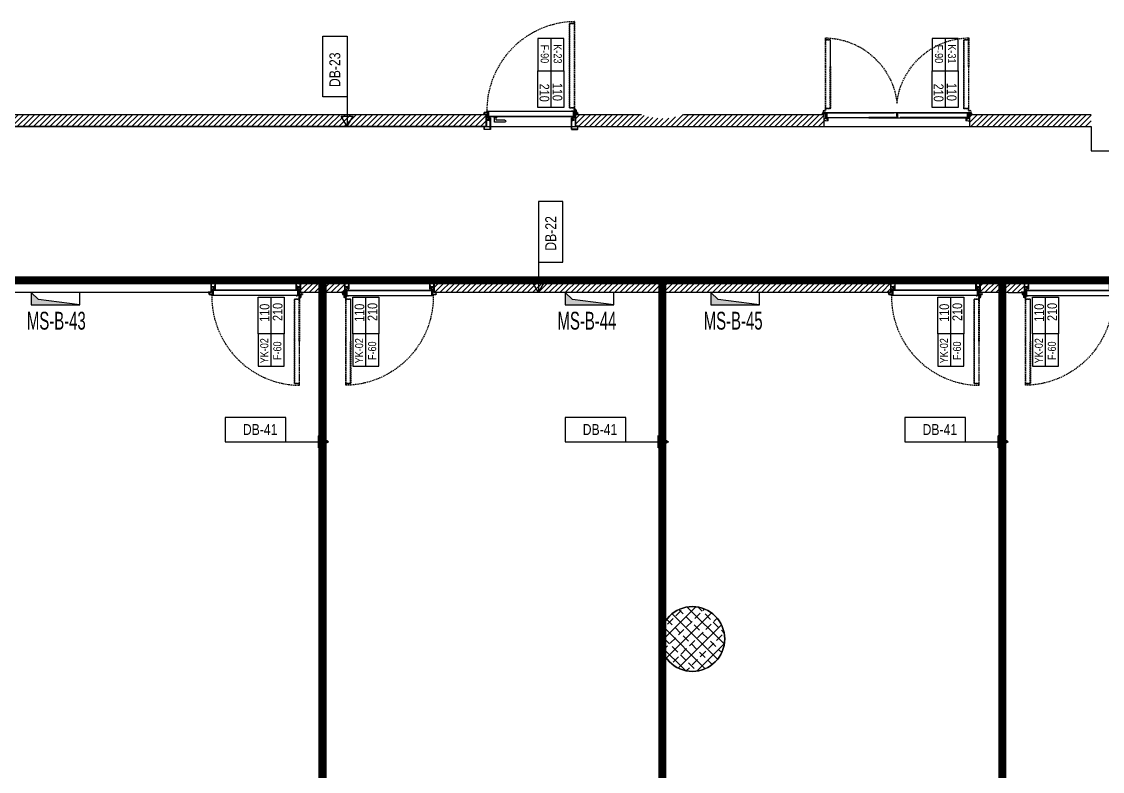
# Model space of a CAD drawing. Header units: centimetres. Extents: x -72470 to -43129, y -18750 to -16337.
# Drawn here: x -68702 to -67366, y -17268 to -16342 of the extents above; entities that cross this region are included whole.
import ezdxf
from ezdxf.enums import TextEntityAlignment as Align

# ---------------------------------------------------------------- set-up
doc = ezdxf.new("R2010")
doc.units = ezdxf.units.CM
doc.header["$MEASUREMENT"] = 0
doc.linetypes.add('11-021_3001-BLOK_B_ZEMIN_KAT$0$HIDDEN2', pattern=[4.7625, 3.175, -1.5875])
doc.linetypes.add('DUZ', pattern=[0])
doc.layers.get('0').update_dxf_attribs({"linetype": 'DUZ', "lineweight": 0})
doc.layers.get('Defpoints').update_dxf_attribs({"lineweight": 0})
doc.layers.add('11-021_3001-BLOK_B_ZEMIN_KAT$0$2DALANNET', color=1, linetype='Continuous', plot=False)
for name, color, linetype in [('11-021_3001-BLOK_B_ZEMIN_KAT$0$2DDUVAR', 3, 'Continuous'), ('11-021_3001-BLOK_B_ZEMIN_KAT$0$2DKAPI', 180, 'Continuous'), ('11-021_3001-BLOK_B_ZEMIN_KAT$0$2DKAPIPOZU', 162, 'Continuous'), ('11-021_3001-BLOK_B_ZEMIN_KAT$0$2DPOZ DUVAR', 144, 'Continuous'), ('11-021_3001-BLOK_B_ZEMIN_KAT$0$2DSIVA', 30, 'Continuous'), ('11-021_3001-BLOK_B_ZEMIN_KAT$0$2DTARAMA-DUVAR', 250, 'Continuous'), ('11-021_3001-BLOK_B_ZEMIN_KAT$0$2DTARAMA1', 253, 'Continuous'), ('11-021_3001-BLOK_B_ZEMIN_KAT$0$2DYAZI_SAFT', 212, 'Continuous'), ('11-021_500-BLOK A-str_zemin_kat$0$2DKOLON', 4, 'Continuous'), ('11-021_500-BLOK A-str_zemin_kat$0$2DTARAMA1', 253, 'Continuous'), ('11-021_500-BLOK B-str_zemin_kat$0$2DTARAMA-SAFT', 251, 'Continuous'), ('11-021_500-BLOK B-str_zemin_kat$0$2DTARAMA1', 253, 'Continuous'), ('AREA_JLL', 242, 'Continuous')]:
    doc.layers.add(name, color=color, linetype=linetype)
doc.styles.add('11-021_3001-BLOK_B_ZEMIN_KAT$0$ARIAL', font='arial.ttf', dxfattribs={"width": 0.8})
doc.styles.add('11-021_3001-BLOK_B_ZEMIN_KAT$0$OLCU', font='arial.ttf', dxfattribs={"width": 0.8})
doc.styles.add('11-021_3001-BLOK_B_ZEMIN_KAT$0$yazi', font='calibri.ttf', dxfattribs={"width": 0.6})
pattern_1 = [(45, (-64549.759, -17951.807), (-3.367596, 3.367596), [])]

# ---------------------------------------------------------------- blocks, each defined once
blk = doc.blocks.new('11-021_3001-BLOK_B_ZEMIN_KAT$0$KT-110')
blk.add_line((108.4, 2.5), (108.4, 2.5))
at = {"layer": '11-021_3001-BLOK_B_ZEMIN_KAT$0$2DKAPI'}
for p, q in [((-1.7, 2.3), (-1.7, 2.1)), ((-1.4, 2.3), (-1.4, 2.1)), ((1.1, 2), (-1.2, 2)), ((1.1, 1.7), (-1.2, 1.7)), ((-1, 2), (-1, 2.3)), ((1.1, 2), (1.7, 2)), ((1.2, 1.5), (1.2, -0.5)), ((1.5, 1.5), (1.5, -0.5)), ((108.5, 1.5), (108.5, -0.5)), ((1.7, -7), (0.1, -7)), ((1.5, -0.5), (1.2, -0.5)), ((108.3, -7), (110, -7))]:
    blk.add_line(p, q, dxfattribs=at)
at = {"layer": '11-021_3001-BLOK_B_ZEMIN_KAT$0$2DKAPI', "lineweight": -2}
for p, q in [((-0.9, 5.3), (-0.9, 2.5)), ((-0.4, 5.3), (-0.4, 2.5)), ((-0.2, 4.2), (0, 4.6)), ((0.2, 4), (2.1, 3.7)), ((0.6, 3.5), (0.6, 2.7)), ((0.7, 3.7), (109.6, 3.7)), ((0.7, 3.5), (109.6, 3.5)), ((0.7, 3.5), (0.7, 2.7)), ((0.7, 2.7), (2.7, 2.7)), ((0.7, 2.6), (2.8, 2.6)), ((0.8, 2.9), (2.8, 2.9)), ((0.8, 2.9), (0.8, 2.8)), ((0.8, 2.8), (2.8, 2.8)), ((1.3, 4.3), (2.1, 4.2)), ((2.2, 4.2), (4.4, 4.2)), ((2.5, 2.6), (2.8, 2.4)), ((2.7, 2.7), (2.7, 2.6)), ((2.8, 2.8), (2.8, -2.6)), ((2.9, 2.8), (2.9, -2.6)), ((107.4, 2.8), (107.4, -2.6)), ((107.5, 2.9), (109.5, 2.9)), ((107.5, 2.8), (109.5, 2.8)), ((107.5, 2.8), (107.5, -2.6)), ((107.5, 2.6), (109.6, 2.6)), ((107.5, 2.4), (107.7, 2.6)), ((107.6, 2.7), (109.6, 2.7)), ((107.6, 2.7), (107.6, 2.6)), ((109.5, 2.9), (109.5, 2.8)), ((109.6, 3.5), (109.6, 2.7)), ((109.7, 3.5), (109.7, 2.7)), ((2.9, -2.6), (107.4, -2.6)), ((2.9, -2.8), (107.4, -2.8)), ((4.9, -8.5), (4.9, -4.4)), ((105.2, -8.5), (105.2, -4.4))]:
    blk.add_line(p, q, dxfattribs=at)
at = {"layer": '11-021_3001-BLOK_B_ZEMIN_KAT$0$2DKAPI'}
for points in [[(0, -15), (-4, -15), (-4, -14.7), (-1, -14.7), (-0.3, -14.7), (-0.3, -0.3), (-4, -0.3), (-4, 0), (0, 0)], [(1.7, 1.6), (1.9, 1.6), (1.9, -0.4), (1.7, -0.4)], [(108.1, 1.6), (108.3, 1.6), (108.3, -0.4), (108.1, -0.4)], [(110, -15), (114, -15), (114, -14.7), (111, -14.7), (110.3, -14.7), (110.3, -0.3), (114, -0.3), (114, 0), (110, 0)]]:
    blk.add_lwpolyline(points, close=True, dxfattribs=at)
at = {"layer": '11-021_3001-BLOK_B_ZEMIN_KAT$0$2DKAPI', "lineweight": -2}
for points in [[(3.1, -4.4), (3.1, -5.1, 0.414214), (3.3, -5.3), (4.1, -5.3, 0.494565), (4.3, -5), (4.3, -5), (4.1, -4.4, -1.142909), (4.7, -4.3), (4.7, -6.6, -0.414214), (4.3, -7), (1.7, -7), (1.7, -6.8), (4.3, -6.8, 0.414214), (4.5, -6.6), (4.5, -4.3, 1.142909), (4.3, -4.3), (4.5, -5, -0.494565), (4.1, -5.5), (3.3, -5.5, -0.414214), (2.9, -5.1), (2.9, -4.4, 0.414214), (2.7, -4.2), (1.9, -4.2, -0.388473), (1.5, -3.8), (1.5, -3.8), (1.5, -3.8, -0.016382), (1.5, -3.8), (1.5, 1.6, -0.267949), (1.7, 1.9, 0.767327), (1.6, 2.3), (-2.4, 2.3, 0.414214), (-2.6, 2.1), (-2.6, 1), (-2.8, 1), (-2.8, 2.1, -0.414214), (-2.4, 2.5), (1.6, 2.5, -0.767327), (1.8, 1.8, 0.267949), (1.7, 1.6), (1.7, -3.8, 0.414214), (1.9, -4), (2.7, -4, -0.414214)], [(106.9, -4.4), (106.9, -5.1, -0.414214), (106.7, -5.3), (105.9, -5.3, -0.494565), (105.7, -5), (105.7, -5), (105.9, -4.4, 1.142909), (105.3, -4.3), (105.3, -6.6, 0.414214), (105.7, -7), (108.3, -7), (108.3, -6.8), (105.7, -6.8, -0.414214), (105.5, -6.6), (105.5, -4.3, -1.142909), (105.7, -4.3), (105.5, -5, 0.494565), (105.9, -5.5), (106.7, -5.5, 0.414214), (107.1, -5.1), (107.1, -4.4, -0.414214), (107.3, -4.2), (108.1, -4.2, 0.388473), (108.5, -3.8), (108.5, -3.8), (108.5, -3.8, 0.016382), (108.5, -3.8), (108.5, 1.6, 0.267949), (108.3, 1.9, -0.767327), (108.4, 2.3), (112.4, 2.3, -0.414214), (112.6, 2.1), (112.6, 1), (112.8, 1), (112.8, 2.1, 0.414214), (112.4, 2.5), (108.4, 2.5, 0.767327), (108.2, 1.8, -0.267949), (108.3, 1.6), (108.3, -3.8, -0.414214), (108.1, -4), (107.3, -4, 0.414214)], [(5, -18.2, -0.414214), (4.8, -18.5), (-2.6, -18.5, -0.414214), (-2.9, -18.2), (-2.9, -16), (-2.8, -16), (-2.8, -18.2, 0.414214), (-2.6, -18.3), (4.8, -18.3, 0.414214), (4.9, -18.2), (4.9, -8.5, -1), (4.4, -8.5), (4.4, -7.5), (4.6, -7.5), (4.6, -8.5, 1), (4.7, -8.5), (4.7, -4.4, -1), (5, -4.4)], [(105, -18.2, 0.414214), (105.3, -18.5), (112.7, -18.5, 0.414214), (112.9, -18.2), (112.9, -16), (112.8, -16), (112.8, -18.2, -0.414214), (112.7, -18.3), (105.3, -18.3, -0.414214), (105.2, -18.2), (105.2, -8.5, 1), (105.6, -8.5), (105.6, -7.5), (105.5, -7.5), (105.5, -8.5, -1), (105.3, -8.5), (105.3, -4.4, 1), (105, -4.4)]]:
    blk.add_lwpolyline(points, format="xyb", close=True, dxfattribs=at)
at = {"layer": '11-021_3001-BLOK_B_ZEMIN_KAT$0$2DKAPI'}
for points in [[(0.2, -4.9), (0, -4.7), (1.3, -3.6), (1.5, -3.8, 0.005789), (1.5, -3.8)], [(4.1, -6.6), (4, -6.4), (2.8, -6.6), (1.6, -6.5, 0.465986), (1.4, -6.7), (1.4, -6.9, 0.414214), (1.6, -7.1), (4.5, -7.1, -0.414214), (4.6, -7.2), (4.6, -8.5), (4.7, -8.5), (4.7, -7.2, 0.414214), (4.5, -7), (1.6, -7, -0.414214), (1.5, -6.9), (1.5, -6.7, -0.465987), (1.6, -6.6), (2.8, -6.8)], [(106, -6.6), (106, -6.4), (107.3, -6.6), (108.4, -6.5, -0.465986), (108.7, -6.7), (108.7, -6.9, -0.414214), (108.4, -7.1), (105.6, -7.1, 0.414214), (105.5, -7.2), (105.5, -8.5), (105.3, -8.5), (105.3, -7.2, -0.414214), (105.6, -7), (108.4, -7, 0.414214), (108.5, -6.9), (108.5, -6.7, 0.465987), (108.4, -6.6), (107.3, -6.8)], [(109.8, -4.9), (110, -4.7), (108.7, -3.6), (108.5, -3.8, -0.005789), (108.5, -3.8)]]:
    blk.add_lwpolyline(points, format="xyb", close=True, dxfattribs=at)
at = {"layer": '11-021_3001-BLOK_B_ZEMIN_KAT$0$2DKAPI', "lineweight": -2}
blk.add_circle((0.4, 5.3), 0.8, dxfattribs=at)
at = {"layer": '11-021_3001-BLOK_B_ZEMIN_KAT$0$2DKAPI'}
for centre, radius, start, end in [((-1.2, 2.1), 0.45, 180, 270), ((-1.2, 2.1), 0.15, 180, 270), ((1.1, 1.5), 0.45, 0, 90), ((1.1, 1.5), 0.15, 0, 90), ((0, -4.7), 0.3, 270, 308.8945), ((1.5, -3.8), 0.3, 218.8945, 292.0243), ((108.5, -3.8), 0.3, 247.9757, 321.1055), ((110, -4.7), 0.3, 231.1055, 270)]:
    blk.add_arc(centre, radius, start, end, dxfattribs=at)
at = {"layer": '11-021_3001-BLOK_B_ZEMIN_KAT$0$2DKAPI', "lineweight": -2}
for centre, radius, start, end in [((0.4, 5.3), 1.3, 232.0201, 180), ((0.7, 3.5), 0.1, 90, 180), ((0.7, 2.7), 0.1, 180, 270), ((2.2, 4.7), 0.5, 259.1988, 270), ((2.2, 4.2), 0.5, 259.3041, 270), ((2.8, 2.8), 0.1, 0, 90), ((4.4, 3.7), 0.5, 0, 90), ((107.5, 2.8), 0.1, 90, 180), ((109.6, 3.5), 0.1, 0, 90), ((109.6, 2.7), 0.1, 270, 0), ((2.9, -2.6), 0.1, 180, 270), ((107.4, -2.6), 0.1, 270, 0)]:
    blk.add_arc(centre, radius, start, end, dxfattribs=at)
at = {"layer": '11-021_3001-BLOK_B_ZEMIN_KAT$0$2DTARAMA1', "linetype": '11-021_3001-BLOK_B_ZEMIN_KAT$0$HIDDEN2', "ltscale": 0.5}
for points in [[(7.3, 60.2), (7.3, 112.3, 0.414214), (7.1, 112.4), (1.4, 112.4, -0.414214), (1.3, 112.6), (1.3, 114.4, -1), (1.3, 114.4), (1.3, 112.6, 1), (1.5, 112.6), (1.5, 114.4, 1), (1.1, 114.4), (1.1, 60.2)], [(1.2, 60.2), (1.2, 114.4, -1), (1.4, 114.4), (1.4, 112.6, -1), (1.4, 112.6), (1.4, 114.4, 1), (1.2, 114.4), (1.2, 112.6, 0.414214), (1.4, 112.4), (7.1, 112.4, -0.414214), (7.2, 112.3), (7.2, 60.2)], [(7.3, 60.2), (7.3, 60.2), (7.3, 8.2, -0.414214), (7.1, 8.1), (1.4, 8.1, 0.414214), (1.3, 7.9), (1.3, 6.1, 1), (1.3, 6.1), (1.3, 7.9, -1), (1.5, 7.9), (1.5, 6.1, -1), (1.1, 6.1), (1.1, 60.2)], [(1.2, 60.2), (1.2, 60.2), (1.2, 6.1, 1), (1.4, 6.1), (1.4, 7.9, 1), (1.4, 7.9), (1.4, 6.1, -1), (1.2, 6.1), (1.2, 7.9, -0.414214), (1.4, 8.1), (7.1, 8.1, 0.414214), (7.2, 8.2), (7.2, 60.2)]]:
    blk.add_lwpolyline(points, format="xyb", dxfattribs=at)
blk.add_arc((-0.5, 4.7), 109.9, 359.0431, 89.046, dxfattribs=at)
at = {"layer": 'Defpoints'}
blk.add_lwpolyline([(110, -15), (110, 0), (117.8, 0)], dxfattribs=at)
blk = doc.blocks.new('11-021_3001-BLOK_B_ZEMIN_KAT$0$KAPINO')
blk.add_line((-19, 11.1), (66, 11.1))
for points in [[(21, 27.1), (-19, 27.1), (-19, -5), (21, -5)], [(21, 27.1), (66, 27.1), (66, -5), (21, -5)]]:
    blk.add_lwpolyline(points, close=True)
at = {"color": 2, "style": '11-021_3001-BLOK_B_ZEMIN_KAT$0$OLCU', "width": 0.8}
for tag, height, p in [('KAP.NO', 10, (0, 19.5)), ('GENISLIK', 12, (46.9, 19.1)), ('YANGIN', 10, (0, 3.4)), ('YUKSEKLIK', 12, (47.9, 3))]:
    blk.add_attdef(tag, text='', height=height, dxfattribs=at).set_placement(p, align=Align.MIDDLE_CENTER)
blk = doc.blocks.new('*U21')
for p, q in [((-78.6, 0), (-28.6, 0)), ((-28.6, 0), (6.56, 0)), ((6.56, 0), (-2.1, 5)), ((-2.1, 5), (-2.1, -5)), ((6.56, 0), (-2.1, -5))]:
    blk.add_line(p, q)
blk.add_lwpolyline([(-78.6, 0), (-28.6, 0), (-28.6, 20), (-78.6, 20)], close=True)
at = {"style": '11-021_3001-BLOK_B_ZEMIN_KAT$0$yazi'}
blk.add_attdef('DUVARTIPI', text='', height=9, dxfattribs=at).set_placement((-52.63, 8.31), align=Align.MIDDLE_CENTER)
blk = doc.blocks.new('*U22')
for p, q in [((-78.6, 0), (-28.6, 0)), ((-28.6, 0), (-4.15, 0)), ((-4.15, 0), (-12.81, 5)), ((-12.81, 5), (-12.81, -5)), ((-4.15, 0), (-12.81, -5))]:
    blk.add_line(p, q)
blk.add_lwpolyline([(-78.6, 0), (-28.6, 0), (-28.6, 20), (-78.6, 20)], close=True)
at = {"style": '11-021_3001-BLOK_B_ZEMIN_KAT$0$yazi'}
blk.add_attdef('DUVARTIPI', text='', height=9, dxfattribs=at).set_placement((-52.63, 8.31), align=Align.MIDDLE_CENTER)
blk = doc.blocks.new('11-021_3001-BLOK_B_ZEMIN_KAT$0$KÇ KOLU')
at = {"layer": '11-021_3001-BLOK_B_ZEMIN_KAT$0$2DKAPI'}
for p, q in [((-2.3, 0), (2.2, 0)), ((2.2, 0), (2.2, -0.5)), ((-11.7, -4.4), (-1.4, -4.4, 0)), ((-11.7, -6.7), (0.9, -6.7, 0)), ((-2.3, 0), (-2.3, -0.5)), ((-1.3, -0.5, 0), (-2.3, -0.5)), ((-1.3, -0.5, 0), (1.1, -0.5, 0)), ((-1.1, -4.1, 0), (-1.1, -0.5, 0)), ((1.1, -0.5, 0), (2.2, -0.5)), ((1.1, -6.4, 0), (1.1, -0.5, 0))]:
    blk.add_line(p, q, dxfattribs=at)
at = {"layer": '11-021_3001-BLOK_B_ZEMIN_KAT$0$2DKAPI', "extrusion": (1.39258e-08, -8.46361e-09, 1)}
blk.add_line((1.2, -0.5, 0), (-1.2, -0.5, 0), dxfattribs=at)
at = {"layer": '11-021_3001-BLOK_B_ZEMIN_KAT$0$2DKAPI'}
for centre, radius, start, end in [((-11.7, -5.5), 1.15, 90, 270), ((0.9, -6.4, 0), 0.25, 270.001, 0.001)]:
    blk.add_arc(centre, radius, start, end, dxfattribs=at)
at = {"layer": '11-021_3001-BLOK_B_ZEMIN_KAT$0$2DKAPI', "extrusion": (-1.0365e-12, 6.70829e-08, 1)}
blk.add_arc((-1.4, -4.1, 0), 0.25, 270.001, 0, dxfattribs=at)
blk = doc.blocks.new('11-021_3001-BLOK_B_ZEMIN_KAT$0$k-22-15')
blk.add_line((-108.4, 2.5), (-108.4, 2.5))
at = {"layer": '11-021_3001-BLOK_B_ZEMIN_KAT$0$2DDUVAR'}
for p, q in [((-110, -15), (-110, 0)), ((0, -15), (0, 0))]:
    blk.add_line(p, q, dxfattribs=at)
at = {"layer": '11-021_3001-BLOK_B_ZEMIN_KAT$0$2DKAPI', "lineweight": -2}
for p, q in [((-109.7, 3.5), (-109.7, 2.7)), ((-0.7, 3.7), (-109.6, 3.7)), ((-0.7, 3.5), (-109.6, 3.5)), ((-109.6, 3.5), (-109.6, 2.7)), ((-107.6, 2.7), (-109.6, 2.7)), ((-107.5, 2.6), (-109.6, 2.6)), ((-107.5, 2.9), (-109.5, 2.9)), ((-109.5, 2.9), (-109.5, 2.7)), ((-107.5, 2.7), (-109.5, 2.7)), ((-107.5, 2.4), (-107.7, 2.6)), ((-107.6, 2.7), (-107.6, 2.6)), ((-107.5, 2.7), (-107.5, -2.6)), ((-107.4, 2.7), (-107.4, -2.6)), ((-2.2, 4.2), (-4.4, 4.2)), ((-2.9, 2.7), (-2.9, -2.6)), ((-0.8, 2.9), (-2.8, 2.9)), ((-0.8, 2.7), (-2.8, 2.7)), ((-2.8, 2.7), (-2.8, -2.6)), ((-0.7, 2.6), (-2.8, 2.6)), ((-2.5, 2.6), (-2.8, 2.4)), ((-0.7, 2.7), (-2.7, 2.7)), ((-2.7, 2.7), (-2.7, 2.6)), ((-1.3, 4.3), (-2.1, 4.2)), ((-0.2, 4), (-2.1, 3.7)), ((-0.8, 2.9), (-0.8, 2.7)), ((-0.7, 3.5), (-0.7, 2.7)), ((-0.6, 3.5), (-0.6, 2.7)), ((0.2, 4.2), (0, 4.6)), ((0.4, 5.3), (0.4, 2.5)), ((0.9, 5.3), (0.9, 2.5)), ((-2.9, -2.6), (-107.4, -2.6)), ((-2.9, -2.8), (-107.4, -2.8)), ((-105.2, -8.5), (-105.2, -4.4)), ((-4.9, -8.5), (-4.9, -4.4))]:
    blk.add_line(p, q, dxfattribs=at)
at = {"layer": '11-021_3001-BLOK_B_ZEMIN_KAT$0$2DKAPI'}
for p, q in [((-108.5, 1.5), (-108.5, -0.5)), ((-1.1, 2), (-1.7, 2)), ((-1.5, 1.5), (-1.5, -0.5)), ((-1.2, 1.5), (-1.2, -0.5)), ((-1.1, 2), (1.2, 2)), ((-1.1, 1.7), (1.2, 1.7)), ((1, 2), (1, 2.3)), ((1.4, 2.3), (1.4, 2.1)), ((1.7, 2.3), (1.7, 2.1)), ((-1.5, -0.5), (-1.2, -0.5))]:
    blk.add_line(p, q, dxfattribs=at)
for points in [[(-110, -15), (-114, -15), (-114, -14.7), (-111, -14.7), (-110.3, -14.7), (-110.3, -0.3), (-114, -0.3), (-114, 0), (-110, 0)], [(-108.1, 1.6), (-108.3, 1.6), (-108.3, -0.4), (-108.1, -0.4)], [(-1.7, 1.6), (-1.9, 1.6), (-1.9, -0.4), (-1.7, -0.4)], [(0, -15), (4, -15), (4, -14.7), (1, -14.7), (0.3, -14.7), (0.3, -0.3), (4, -0.3), (4, 0), (0, 0)]]:
    blk.add_lwpolyline(points, close=True, dxfattribs=at)
at = {"layer": '11-021_3001-BLOK_B_ZEMIN_KAT$0$2DKAPI', "lineweight": -2}
for points in [[(-106.9, -4.4), (-106.9, -5.1, 0.414214), (-106.7, -5.3), (-105.9, -5.3, 0.494565), (-105.7, -5), (-105.7, -5), (-105.9, -4.4, -1.142909), (-105.3, -4.3), (-105.3, -6.6, -0.414214), (-105.7, -7), (-108.3, -7), (-108.3, -6.8), (-105.7, -6.8, 0.414214), (-105.5, -6.6), (-105.5, -4.3, 1.142909), (-105.7, -4.3), (-105.5, -5, -0.494565), (-105.9, -5.5), (-106.7, -5.5, -0.414214), (-107.1, -5.1), (-107.1, -4.4, 0.414214), (-107.3, -4.2), (-108.1, -4.2, -0.388473), (-108.5, -3.8), (-108.5, -3.8), (-108.5, -3.8, -0.016382), (-108.5, -3.8), (-108.5, 1.6, -0.267949), (-108.3, 1.9, 0.767327), (-108.4, 2.3), (-112.4, 2.3, 0.414214), (-112.6, 2.1), (-112.6, 1), (-112.8, 1), (-112.8, 2.1, -0.414214), (-112.4, 2.5), (-108.4, 2.5, -0.767327), (-108.2, 1.8, 0.267949), (-108.3, 1.6), (-108.3, -3.8, 0.414214), (-108.1, -4), (-107.3, -4, -0.414214)], [(-3.1, -4.4), (-3.1, -5.1, -0.414214), (-3.3, -5.3), (-4.1, -5.3, -0.494565), (-4.3, -5), (-4.3, -5), (-4.1, -4.4, 1.142909), (-4.7, -4.3), (-4.7, -6.6, 0.414214), (-4.3, -7), (-1.7, -7), (-1.7, -6.8), (-4.3, -6.8, -0.414214), (-4.5, -6.6), (-4.5, -4.3, -1.142909), (-4.3, -4.3), (-4.5, -5, 0.494565), (-4.1, -5.5), (-3.3, -5.5, 0.414214), (-2.9, -5.1), (-2.9, -4.4, -0.414214), (-2.7, -4.2), (-1.9, -4.2, 0.388473), (-1.5, -3.8), (-1.5, -3.8), (-1.5, -3.8, 0.016382), (-1.5, -3.8), (-1.5, 1.6, 0.267949), (-1.7, 1.9, -0.767327), (-1.6, 2.3), (2.4, 2.3, -0.414214), (2.6, 2.1), (2.6, 1), (2.8, 1), (2.8, 2.1, 0.414214), (2.4, 2.5), (-1.6, 2.5, 0.767327), (-1.8, 1.8, -0.267949), (-1.7, 1.6), (-1.7, -3.8, -0.414214), (-1.9, -4), (-2.7, -4, 0.414214)], [(-105, -18.3, -0.414214), (-105.3, -18.5), (-112.7, -18.5, -0.414214), (-112.9, -18.3), (-112.9, -16), (-112.8, -16), (-112.8, -18.3, 0.414214), (-112.7, -18.4), (-105.3, -18.4, 0.414214), (-105.2, -18.3), (-105.2, -8.5, -1), (-105.6, -8.5), (-105.6, -7.5), (-105.4, -7.5), (-105.4, -8.5, 1), (-105.3, -8.5), (-105.3, -4.4, -1), (-105, -4.4)], [(-5, -18.3, 0.414214), (-4.8, -18.5), (2.6, -18.5, 0.414214), (2.9, -18.3), (2.9, -16), (2.7, -16), (2.7, -18.3, -0.414214), (2.6, -18.4), (-4.8, -18.4, -0.414214), (-4.9, -18.3), (-4.9, -8.5, 1), (-4.4, -8.5), (-4.4, -7.5), (-4.5, -7.5), (-4.5, -8.5, -1), (-4.7, -8.5), (-4.7, -4.4, 1), (-5, -4.4)]]:
    blk.add_lwpolyline(points, format="xyb", close=True, dxfattribs=at)
at = {"layer": '11-021_3001-BLOK_B_ZEMIN_KAT$0$2DKAPI'}
for points in [[(-109.8, -4.9), (-110, -4.7), (-108.7, -3.6), (-108.5, -3.8, 0.005789), (-108.5, -3.8)], [(-105.9, -6.6), (-106, -6.4), (-107.2, -6.6), (-108.4, -6.5, 0.465986), (-108.6, -6.7), (-108.6, -6.9, 0.414214), (-108.4, -7.1), (-105.5, -7.1, -0.414214), (-105.4, -7.3), (-105.4, -8.5), (-105.3, -8.5), (-105.3, -7.3, 0.414214), (-105.5, -7), (-108.4, -7, -0.414214), (-108.5, -6.9), (-108.5, -6.7, -0.465987), (-108.4, -6.6), (-107.2, -6.8)], [(-4, -6.6), (-4, -6.4), (-2.8, -6.6), (-1.6, -6.5, -0.465986), (-1.4, -6.7), (-1.4, -6.9, -0.414214), (-1.6, -7.1), (-4.4, -7.1, 0.414214), (-4.5, -7.3), (-4.5, -8.5), (-4.7, -8.5), (-4.7, -7.3, -0.414214), (-4.4, -7), (-1.6, -7, 0.414214), (-1.5, -6.9), (-1.5, -6.7, 0.465987), (-1.6, -6.6), (-2.8, -6.8)], [(-0.2, -4.9), (0, -4.7), (-1.3, -3.6), (-1.5, -3.8, -0.005789), (-1.5, -3.8)]]:
    blk.add_lwpolyline(points, format="xyb", close=True, dxfattribs=at)
at = {"layer": '11-021_3001-BLOK_B_ZEMIN_KAT$0$2DKAPI', "lineweight": -2}
blk.add_circle((-0.4, 5.3), 0.8, dxfattribs=at)
for centre, radius, start, end in [((-109.6, 3.5), 0.1, 90, 180), ((-109.6, 2.7), 0.1, 180, 270), ((-107.5, 2.7), 0.1, 0, 90), ((-4.4, 3.7), 0.5, 90, 180), ((-2.8, 2.7), 0.1, 90, 180), ((-2.2, 4.7), 0.5, 270, 280.8012), ((-2.2, 4.2), 0.5, 270, 280.6959), ((-0.4, 5.3), 1.3, 0, 307.9799), ((-0.7, 3.5), 0.1, 0, 90), ((-0.7, 2.7), 0.1, 270, 0), ((-107.4, -2.6), 0.1, 180, 270), ((-2.9, -2.6), 0.1, 270, 0)]:
    blk.add_arc(centre, radius, start, end, dxfattribs=at)
at = {"layer": '11-021_3001-BLOK_B_ZEMIN_KAT$0$2DKAPI'}
for centre, radius, start, end in [((-1.1, 1.5), 0.45, 90, 180), ((-1.1, 1.5), 0.15, 90, 180), ((1.2, 2.1), 0.45, 270, 0), ((1.2, 2.1), 0.15, 270, 0), ((-110, -4.7), 0.3, 270, 308.8945), ((-108.5, -3.8), 0.3, 218.8945, 292.0243), ((-1.5, -3.8), 0.3, 247.9757, 321.1055), ((0, -4.7), 0.3, 231.1055, 270)]:
    blk.add_arc(centre, radius, start, end, dxfattribs=at)
at = {"layer": '11-021_3001-BLOK_B_ZEMIN_KAT$0$2DTARAMA1', "linetype": '11-021_3001-BLOK_B_ZEMIN_KAT$0$HIDDEN2', "ltscale": 0.5}
for points in [[(-7.3, 60.2), (-7.3, 112.3, -0.414214), (-7.1, 112.4), (-1.4, 112.4, 0.414214), (-1.3, 112.6), (-1.3, 114.4, 1), (-1.3, 114.4), (-1.3, 112.6, -1), (-1.5, 112.6), (-1.5, 114.4, -1), (-1.1, 114.4), (-1.1, 60.2)], [(-1.2, 60.2), (-1.2, 114.4, 1), (-1.4, 114.4), (-1.4, 112.6, 1), (-1.4, 112.6), (-1.4, 114.4, -1), (-1.2, 114.4), (-1.2, 112.6, -0.414214), (-1.4, 112.4), (-7.1, 112.4, 0.414214), (-7.2, 112.3), (-7.2, 60.2)], [(-7.3, 60.2), (-7.3, 60.2), (-7.3, 8.2, 0.414214), (-7.1, 8.1), (-1.4, 8.1, -0.414214), (-1.3, 7.9), (-1.3, 6.1, -1), (-1.3, 6.1), (-1.3, 7.9, 1), (-1.5, 7.9), (-1.5, 6.1, 1), (-1.1, 6.1), (-1.1, 60.2)], [(-1.2, 60.2), (-1.2, 60.2), (-1.2, 6.1, -1), (-1.4, 6.1), (-1.4, 7.9, -1), (-1.4, 7.9), (-1.4, 6.1, 1), (-1.2, 6.1), (-1.2, 7.9, 0.414214), (-1.4, 8.1), (-7.1, 8.1, -0.414214), (-7.2, 8.2), (-7.2, 60.2)]]:
    blk.add_lwpolyline(points, format="xyb", dxfattribs=at)
blk.add_arc((0.5, 4.7), 109.9, 90.954, 180.9569, dxfattribs=at)
at = {"layer": 'Defpoints'}
for points in [[(-133.9, -15), (-110, -15), (-110, 0), (-133.9, 0)], [(23.9, -15), (0, -15), (0, 0), (23.9, 0)]]:
    blk.add_lwpolyline(points, dxfattribs=at)
at = {"xscale": -1}
blk.add_blockref('11-021_3001-BLOK_B_ZEMIN_KAT$0$KÇ KOLU', (-98.9, -2.8), dxfattribs=at)
blk = doc.blocks.new('11-021_3001-BLOK_B_ZEMIN_KAT$0$K13')
at = {"layer": '11-021_3001-BLOK_B_ZEMIN_KAT$0$2DKAPI'}
for p, q in [((2, 8), (0, 8)), ((1.5, -0.5), (1.5, 1.5)), ((1.8, 1.5), (1.5, 1.5)), ((1.8, -0.5), (1.8, 1.5)), ((2.8, -1.2), (2.8, 2)), ((3.1, 2), (2.8, 2)), ((3.1, -1.2), (3.1, 2)), ((86.7, 4.5), (86.7, 4.3)), ((93.4, 4.6), (86.8, 4.6)), ((93.4, 4.5), (86.8, 4.5)), ((86.8, 4.5), (86.8, 4.3)), ((90.6, 4.3), (86.8, 4.3)), ((90.6, 4.2), (86.8, 4.2)), ((90.7, 4.4), (86.9, 4.4)), ((86.9, 4.4), (86.9, 4.3)), ((90.7, 4.3), (86.9, 4.3)), ((89.4, -2.3), (89.4, 2.2)), ((89.7, 2.3), (89.5, 2.3)), ((89.5, 2.2), (89.8, 2.2)), ((89.7, 2.2), (89.5, 2.2)), ((89.5, -2.3), (89.5, 2.2)), ((89.7, 2.3), (89.7, 4)), ((89.8, 2.3), (89.8, 4)), ((89.8, -1.9), (89.8, 2.2)), ((89.8, 1.9), (90.4, 1.3)), ((89.8, 0.6), (90.4, 0.6)), ((89.8, 0.4), (90.4, 0.4)), ((90.4, -0.4), (90.4, 3.9)), ((90.4, 3.9), (90.7, 3.9)), ((90.4, 1.8), (90.7, 1.8)), ((90.6, 4.3), (90.6, 4.2)), ((90.7, 4.3), (90.7, -0.4)), ((90.8, 4.3), (90.8, -0.4)), ((93.4, 4.6), (93.9, 4.1)), ((93.4, 4.5), (93.8, 4.1)), ((176.9, -1.2), (176.9, 2)), ((176.9, 2), (177.2, 2)), ((177.2, -1.2), (177.2, 2)), ((178, 8), (180, 8)), ((178.2, -0.5), (178.2, 1.5)), ((178.2, 1.5), (178.5, 1.5)), ((178.5, -0.5), (178.5, 1.5)), ((-1.4, -1.3), (-1.4, -1.1)), ((-1.4, -2.3), (-1.4, -1.5)), ((-1.1, -1.3), (-1.1, -1.1)), ((-1.1, -2.3), (-1.1, -1.5)), ((1.4, -0.7), (-0.9, -0.7)), ((1.4, -1), (-0.9, -1)), ((-0.2, -2.4), (-0.9, -2.4)), ((-0.7, -1), (-0.7, -1.3)), ((-0.1, -2.4), (-0.4, -2.2)), ((0.6, -2.8), (-0.1, -2)), ((2.7, -1.7), (0, -1.7)), ((1.4, -1), (2, -1)), ((2.2, -1.4), (2.7, -1.4)), ((86.8, -2.5), (86.3, -2)), ((86.8, -2.4), (86.4, -2)), ((86.8, -2.4), (93.4, -2.4)), ((86.8, -2.5), (93.4, -2.5)), ((89.5, -0.2), (89.8, -0.2)), ((89.8, -1.9), (89.5, -1.9)), ((89.5, -2.3), (93.3, -2.3)), ((89.5, -2.4), (93.3, -2.4)), ((89.6, -2.2), (93.4, -2.2)), ((89.6, -2.3), (89.6, -2.2)), ((89.6, -2.3), (93.4, -2.3)), ((90.7, -0.4), (90.4, -0.4)), ((90.4, -0.5), (90.4, -1.9)), ((90.5, -0.4), (90.7, -0.4)), ((90.5, -0.5), (90.5, -2)), ((90.5, -0.5), (90.7, -0.5)), ((93.3, -2.4), (93.3, -2.3)), ((93.4, -2.4), (93.4, -2.3)), ((93.5, -2.4), (93.5, -2.3)), ((177.8, -1.4), (177.3, -1.4)), ((177.3, -1.7), (180, -1.7)), ((178.6, -1), (178, -1)), ((178.6, -0.7), (180.9, -0.7)), ((178.6, -1), (180.9, -1)), ((179.4, -2.8), (180.1, -2)), ((180.1, -2.4), (180.4, -2.2)), ((180.2, -2.4), (180.9, -2.4)), ((180.7, -1), (180.7, -1.3)), ((181.1, -1.3), (181.1, -1.1)), ((181.1, -2.3), (181.1, -1.5)), ((181.4, -1.3), (181.4, -1.1)), ((181.4, -2.3), (181.4, -1.5))]:
    blk.add_line(p, q, dxfattribs=at)
at = {"layer": '11-021_3001-BLOK_B_ZEMIN_KAT$0$2DKAPI', "lineweight": -2}
for points in [[(3.4, 5.4), (3.4, 6.1, -0.414214), (3.6, 6.3), (4.4, 6.3, -0.494565), (4.6, 6), (4.6, 6), (4.4, 5.4, 1.142909), (5, 5.3), (5, 7.6, 0.414214), (4.6, 8), (2, 8), (2, 7.8), (4.6, 7.8, -0.414214), (4.8, 7.6), (4.8, 5.3, -1.142909), (4.6, 5.3), (4.8, 6, 0.494565), (4.4, 6.5), (3.6, 6.5, 0.414214), (3.2, 6.1), (3.2, 5.4, -0.414214), (3, 5.2), (2.2, 5.2, 0.388473), (1.8, 4.8), (1.8, 4.8), (1.8, 4.8, 0.016382), (1.8, 4.8), (1.8, -0.6, 0.267949), (2, -0.9, -0.767327), (1.9, -1.3), (-2.1, -1.3, -0.414214), (-2.3, -1.1), (-2.3, -0.5), (-2.5, -0.5), (-2.5, -1.1, 0.414214), (-2.1, -1.5), (1.9, -1.5, 0.767327), (2.1, -0.8, -0.267949), (2, -0.6), (2, 4.8, -0.414214), (2.2, 5), (3, 5, 0.414214)], [(176.6, 5.4), (176.6, 6.1, 0.414214), (176.4, 6.3), (175.6, 6.3, 0.494565), (175.4, 6), (175.4, 6), (175.6, 5.4, -1.142909), (175, 5.3), (175, 7.6, -0.414214), (175.4, 8), (178, 8), (178, 7.8), (175.4, 7.8, 0.414214), (175.2, 7.6), (175.2, 5.3, 1.142909), (175.4, 5.3), (175.2, 6, -0.494565), (175.6, 6.5), (176.4, 6.5, -0.414214), (176.8, 6.1), (176.8, 5.4, 0.414214), (177, 5.2), (177.8, 5.2, -0.388473), (178.2, 4.8), (178.2, 4.8), (178.2, 4.8, -0.016382), (178.2, 4.8), (178.2, -0.6, -0.267949), (178, -0.9, 0.767327), (178.1, -1.3), (182.1, -1.3, 0.414214), (182.3, -1.1), (182.3, -0.5), (182.5, -0.5), (182.5, -1.1, -0.414214), (182.1, -1.5), (178.1, -1.5, -0.767327), (177.9, -0.8, 0.267949), (178, -0.6), (178, 4.8, 0.414214), (177.8, 5), (177, 5, -0.414214)]]:
    blk.add_lwpolyline(points, format="xyb", close=True, dxfattribs=at)
at = {"layer": '11-021_3001-BLOK_B_ZEMIN_KAT$0$2DKAPI'}
for points in [[(0.2, 5.9), (0, 5.7), (1.6, 4.6), (1.8, 4.8, -0.005789), (1.8, 4.8)], [(179.8, 5.9), (180, 5.7), (178.4, 4.6), (178.2, 4.8, 0.005789), (178.2, 4.8)]]:
    blk.add_lwpolyline(points, format="xyb", close=True, dxfattribs=at)
for points in [[(55, 4.1), (55, 4.1), (3.2, 4.1, 0.414214), (3.1, 4), (3.1, -1.8, -0.414214), (3, -1.9), (1.1, -1.9, -1), (1.1, -1.9), (3, -1.9, 1), (3, -1.7), (1.1, -1.7, 1), (1.1, -2), (55, -2)], [(55, -2), (55, -2), (1.1, -2, -1), (1.1, -1.8), (3, -1.8, -1), (3, -1.8), (1.1, -1.8, 1), (1.1, -2), (3, -2, 0.414214), (3.2, -1.8), (3.2, 4, -0.414214), (3.2, 4), (55, 4)], [(93.9, 4.1), (176.8, 4.1, -0.414214), (176.9, 4), (176.9, -1.8, 0.414214), (177, -1.9), (178.9, -1.9, 1), (178.9, -1.9), (177, -1.9, -1), (177, -1.7), (178.9, -1.7, -1), (178.9, -2), (90.5, -2)], [(90.5, -2), (178.9, -2, 1), (178.9, -1.8), (177, -1.8, 1), (177, -1.8), (178.9, -1.8, -1), (178.9, -2), (177, -2, -0.414214), (176.8, -1.8), (176.8, 4, 0.414214), (176.8, 4), (93.9, 4)]]:
    blk.add_lwpolyline(points, format="xyb", dxfattribs=at)
for points in [[(2, -0.6), (2.2, -0.6), (2.2, 1.4), (2, 1.4)], [(178, -0.6), (177.8, -0.6), (177.8, 1.4), (178, 1.4)]]:
    blk.add_lwpolyline(points, close=True, dxfattribs=at)
for points in [[(55, 4.1), (89.7, 4.1)], [(89.7, 4), (55, 4)], [(86.3, -2), (55, -2)], [(55, -2), (86.3, -2)]]:
    blk.add_lwpolyline(points, dxfattribs=at)
for centre in [(-0.2, -3.7), (-0.2, -3.7), (180.2, -3.7), (180.2, -3.7)]:
    blk.add_circle(centre, 1.26, dxfattribs=at)
for centre, radius, start, end in [((0, 5.7), 0.3, 51.1055, 90), ((1.8, 4.8), 0.3, 67.9757, 141.1055), ((86.8, 4.5), 0.1, 90, 180), ((86.8, 4.3), 0.1, 180, 270), ((89.5, 2.2), 0.1, 105, 180), ((89.7, 4), 0.1, 0, 90), ((89.7, 2.3), 0.1, 285, 0), ((90.7, 4.3), 0.1, 0, 90), ((93.9, 4.1), 0.1, 225, 270), ((178.2, 4.8), 0.3, 38.8945, 112.0243), ((180, 5.7), 0.3, 90, 128.8945), ((-0.9, -1.1), 0.45, 90, 180), ((-0.9, -2.3), 0.45, 180, 252.9218), ((-0.9, -1.1), 0.15, 90, 180), ((-0.9, -2.3), 0.15, 180, 270), ((0, -1.9), 0.5, 126.8699, 225), ((0, -1.9), 0.2, 90, 225), ((1.4, -0.5), 0.45, 270, 0), ((1.4, -0.5), 0.15, 270, 0), ((2.7, -1.2), 0.15, 270, 0), ((2.7, -1.2), 0.45, 270, 0), ((86.3, -2.1), 0.1, 45, 90), ((89.5, -2.3), 0.1, 180, 270), ((90.5, -0.5), 0.1, 105, 180), ((90.5, -1.9), 0.1, 180, 270), ((90.7, -0.4), 0.1, 285, 0), ((93.4, -2.3), 0.1, 0, 90), ((93.4, -2.4), 0.1, 270, 0), ((177.3, -1.2), 0.45, 180, 270), ((177.3, -1.2), 0.15, 180, 270), ((178.6, -0.5), 0.45, 180, 270), ((178.6, -0.5), 0.15, 180, 270), ((180, -1.9), 0.2, 315, 90), ((180, -1.9), 0.5, 315, 53.1301), ((180.9, -1.1), 0.45, 0, 90), ((180.9, -1.1), 0.15, 0, 90), ((180.9, -2.3), 0.15, 270, 0), ((180.9, -2.3), 0.45, 287.0782, 0)]:
    blk.add_arc(centre, radius, start, end, dxfattribs=at)
at = {"layer": '11-021_3001-BLOK_B_ZEMIN_KAT$0$2DTARAMA1', "linetype": '11-021_3001-BLOK_B_ZEMIN_KAT$0$HIDDEN2', "ltscale": 0.5}
for points in [[(7.6, -59.2), (7.6, -59.2), (7.6, -7.2, 0.414214), (7.4, -7.1), (1.7, -7.1, -0.414214), (1.6, -6.9), (1.6, -5.1, -1), (1.6, -5.1), (1.6, -6.9, 1), (1.8, -6.9), (1.8, -5.1, 1), (1.4, -5.1), (1.4, -59.2)], [(1.5, -59.2), (1.5, -59.2), (1.5, -5.1, -1), (1.7, -5.1), (1.7, -6.9, -1), (1.7, -6.9), (1.7, -5.1, 1), (1.5, -5.1), (1.5, -6.9, 0.414214), (1.7, -7.1), (7.4, -7.1, -0.414214), (7.5, -7.2), (7.5, -59.2)], [(172.4, -59.2), (172.4, -59.2), (172.4, -7.2, -0.414214), (172.6, -7.1), (178.3, -7.1, 0.414214), (178.4, -6.9), (178.4, -5.1, 1), (178.4, -5.1), (178.4, -6.9, -1), (178.2, -6.9), (178.2, -5.1, -1), (178.6, -5.1), (178.6, -59.2)], [(178.5, -59.2), (178.5, -59.2), (178.5, -5.1, 1), (178.3, -5.1), (178.3, -6.9, 1), (178.3, -6.9), (178.3, -5.1, -1), (178.5, -5.1), (178.5, -6.9, -0.414214), (178.3, -7.1), (172.6, -7.1, 0.414214), (172.5, -7.2), (172.5, -59.2)], [(7.6, -59.2), (7.6, -92.2, -0.414214), (7.4, -92.3), (1.7, -92.3, 0.414214), (1.6, -92.4), (1.6, -94.3, 1), (1.6, -94.3), (1.6, -92.4, -1), (1.8, -92.4), (1.8, -94.3, -1), (1.4, -94.3), (1.4, -59.2)], [(1.5, -59.2), (1.5, -94.3, 1), (1.7, -94.3), (1.7, -92.4, 1), (1.7, -92.4), (1.7, -94.3, -1), (1.5, -94.3), (1.5, -92.4, -0.414214), (1.7, -92.2), (7.4, -92.2, 0.414214), (7.5, -92.2), (7.5, -59.2)], [(172.4, -59.2), (172.4, -92.2, 0.414214), (172.6, -92.3), (178.3, -92.3, -0.414214), (178.4, -92.4), (178.4, -94.3, -1), (178.4, -94.3), (178.4, -92.4, 1), (178.2, -92.4), (178.2, -94.3, 1), (178.6, -94.3), (178.6, -59.2)], [(178.5, -59.2), (178.5, -94.3, -1), (178.3, -94.3), (178.3, -92.4, -1), (178.3, -92.4), (178.3, -94.3, 1), (178.5, -94.3), (178.5, -92.4, 0.414214), (178.3, -92.2), (172.6, -92.2, -0.414214), (172.5, -92.2), (172.5, -59.2)]]:
    blk.add_lwpolyline(points, format="xyb", dxfattribs=at)
for centre, start, end in [((-0.2, -3.7), 271.3013, 353.5955), ((180.1, -3.7), 186.4045, 268.6987)]:
    blk.add_arc(centre, 90.8, start, end, dxfattribs=at)
blk = doc.blocks.new('*U16')
for p, q in [((-78.6, 0), (-28.6, 0)), ((-28.6, 0), (-3.64, 0)), ((-3.64, 0), (-12.3, 5)), ((-12.3, 5), (-12.3, -5)), ((-3.64, 0), (-12.3, -5))]:
    blk.add_line(p, q)
blk.add_lwpolyline([(-78.6, 0), (-28.6, 0), (-28.6, 20), (-78.6, 20)], close=True)
at = {"style": '11-021_3001-BLOK_B_ZEMIN_KAT$0$yazi'}
blk.add_attdef('DUVARTIPI', text='', height=9, dxfattribs=at).set_placement((-52.63, 8.31), align=Align.MIDDLE_CENTER)
blk = doc.blocks.new('11-021_500-BLOK A-str_zemin_kat$0$K_D_80')
at = {"layer": '11-021_500-BLOK A-str_zemin_kat$0$2DTARAMA1'}
h = blk.add_hatch(dxfattribs=at)
h.set_pattern_fill('ANSI33', color=256, scale=3)
h.set_pattern_definition([(45, (0, 0), (-13.4704, 13.4704), []), (45, (13.47, 0), (-13.4704, 13.4704), [9.525, -4.7625])])
edge = h.paths.add_edge_path()
edge.add_arc((0, 0), 40, 0, 360)
at = {"color": 0}
blk.add_circle((0, 0), 40, dxfattribs=at)

msp = doc.modelspace()

# ---------------------------------------------------------------- hatches: boundary and pattern name
at = {"layer": '11-021_3001-BLOK_B_ZEMIN_KAT$0$2DTARAMA-DUVAR'}
h = msp.add_hatch(dxfattribs=at)
h.set_pattern_fill('ANSI31', color=256, scale=1.5)
h.set_pattern_definition(pattern_1)
edge = h.paths.add_edge_path()
edge.add_line((-68127.3, -16456.8), (-68742.3, -16456.8))
edge.add_line((-68742.3, -16456.8), (-68742.3, -16431.1))
edge.add_arc((-68749.8, -16394.9), 36.9, 258.2795, 281.7205, ccw=False)
edge.add_line((-68757.3, -16431.1), (-68757.3, -16456.8))
edge.add_line((-68757.3, -16456.8), (-69131.8, -16456.8))
edge.add_line((-69131.8, -16456.8), (-69131.8, -16471.8))
edge.add_line((-69131.8, -16471.8), (-68127.3, -16471.8))
edge.add_line((-68127.3, -16471.8), (-68127.3, -16456.8))
h = msp.add_hatch(dxfattribs=at)
h.set_pattern_fill('ANSI31', color=256, scale=1.5)
h.set_pattern_definition(pattern_1)
h.paths.add_polyline_path([(-67909.8, -16461.8, -0.09535), (-67935.7, -16456.8), (-68017.3, -16456.8), (-68017.3, -16471.8), (-67909.8, -16471.8)])
h.paths.add_polyline_path([(-67709.8, -16456.8), (-67883.8, -16456.8, -0.09535), (-67909.8, -16461.8), (-67909.8, -16471.8), (-67709.8, -16471.8)])
h = msp.add_hatch(dxfattribs=at)
h.set_pattern_fill('ANSI31', color=256, scale=1.5)
h.set_pattern_definition(pattern_1)
h.paths.add_polyline_path([(-67379.8, -16456.8), (-67529.8, -16456.8), (-67529.8, -16471.8), (-67379.8, -16471.8)])
h = msp.add_hatch(dxfattribs=at)
h.set_pattern_fill('ANSI31', color=256, scale=1.5)
h.set_pattern_definition(pattern_1)
h.paths.add_polyline_path([(-68357.3, -16676.8), (-68302.3, -16676.8), (-68302.3, -16661.8), (-68357.3, -16661.8)])
h = msp.add_hatch(dxfattribs=at)
h.set_pattern_fill('ANSI31', color=256, scale=1.5)
h.set_pattern_definition(pattern_1)
h.paths.add_polyline_path([(-68192.3, -16676.8), (-67627.3, -16676.8), (-67627.3, -16661.8), (-68192.3, -16661.8)])
h = msp.add_hatch(dxfattribs=at)
h.set_pattern_fill('ANSI31', color=256, scale=1.5)
h.set_pattern_definition(pattern_1)
h.paths.add_polyline_path([(-67517.3, -16676.8), (-67462.3, -16676.8), (-67462.3, -16661.8), (-67517.3, -16661.8)])
at = {"layer": '11-021_500-BLOK A-str_zemin_kat$0$2DTARAMA1'}
h = msp.add_hatch(dxfattribs=at)
h.set_pattern_fill('ANSI33', color=256, scale=3)
h.set_pattern_definition([(45, (-56918.28, -13011.499), (-13.470384, 13.470384), []), (45, (-56904.81, -13011.499), (-13.470384, 13.470384), [9.525, -4.7625])])
h.paths.add_polyline_path([(-67832.7, -17104.7, -1), (-67912.7, -17104.7, -1)])
at = {"layer": '11-021_500-BLOK B-str_zemin_kat$0$2DTARAMA-SAFT'}
h = msp.add_hatch(color=256, dxfattribs=at)
h.dxf.hatch_style = 1
h.paths.add_polyline_path([(-68689.8, -16676.8), (-68689.8, -16691.8), (-68629.8, -16691.8), (-68680.7, -16685.6)])
h = msp.add_hatch(color=256, dxfattribs=at)
h.dxf.hatch_style = 1
h.paths.add_polyline_path([(-68029.8, -16676.8), (-68029.8, -16691.8), (-67969.8, -16691.8), (-68020.7, -16685.6)])
h = msp.add_hatch(color=256, dxfattribs=at)
h.dxf.hatch_style = 1
h.paths.add_polyline_path([(-67849.8, -16676.8), (-67849.8, -16691.8), (-67789.8, -16691.8), (-67840.7, -16685.6)])

# ---------------------------------------------------------------- linework, layer by layer
at = {"layer": '11-021_3001-BLOK_B_ZEMIN_KAT$0$2DALANNET'}
for points in [[(-72349.8, -16471.8), (-71469.8, -16471.8), (-71469.8, -16406.8), (-71319.8, -16406.8), (-71319.8, -16471.8), (-67379.8, -16471.8), (-67379.8, -16501.8), (-66237.3, -16501.8), (-66237.3, -17951.9), (-66457.1, -17951.9), (-66457.1, -16661.8), (-72349.8, -16661.8)], [(-68709.8, -17997.9), (-68709.8, -18051.8), (-68329.8, -18051.8), (-68329.8, -16661.8), (-68749.8, -16661.8), (-68749.8, -17997.9)], [(-68329.8, -18051.8), (-67949.8, -18051.8), (-67949.8, -17997.9), (-67909.8, -17997.9), (-67909.8, -16661.8), (-68329.8, -16661.8)], [(-67869.8, -17997.9), (-67869.8, -18051.8), (-67489.8, -18051.8), (-67489.8, -16661.8), (-67909.8, -16661.8), (-67909.8, -17997.9)], [(-67489.8, -18051.8), (-67109.8, -18051.8), (-67109.8, -17997.9), (-67069.8, -17997.9), (-67069.8, -16661.8), (-67489.8, -16661.8)]]:
    msp.add_lwpolyline(points, close=True, dxfattribs=at)
at = {"layer": '11-021_3001-BLOK_B_ZEMIN_KAT$0$2DDUVAR'}
msp.add_lwpolyline([(-68127.3, -16471.8), (-69131.8, -16471.8), (-69131.8, -16456.8), (-68757.3, -16456.8), (-68757.3, -16431.1, 0.102638), (-68742.3, -16431.1), (-68742.3, -16456.8)], format="xyb", dxfattribs=at)
for points in [[(-68742.3, -16456.8), (-68127.3, -16456.8)], [(-68127.3, -16456.8), (-68127.3, -16471.8)], [(-68017.3, -16456.8), (-67935.7, -16456.8)], [(-68017.3, -16456.8), (-68017.3, -16471.8)], [(-67883.8, -16456.8), (-67709.8, -16456.8)], [(-67709.8, -16471.8), (-67709.8, -16456.8)], [(-67529.8, -16456.8), (-67379.8, -16456.8)], [(-67529.8, -16471.8), (-67529.8, -16456.8)], [(-68017.3, -16471.8), (-67709.8, -16471.8)], [(-67529.8, -16471.8), (-67379.8, -16471.8)], [(-68467.3, -16661.8), (-68467.3, -16676.8)], [(-68357.3, -16661.8), (-68357.3, -16676.8)], [(-68302.3, -16661.8), (-68302.3, -16676.8)], [(-68192.3, -16661.8), (-68192.3, -16676.8)], [(-67627.3, -16661.8), (-67627.3, -16676.8)], [(-67517.3, -16661.8), (-67517.3, -16676.8)], [(-67462.3, -16661.8), (-67462.3, -16676.8)], [(-68467.3, -16676.8), (-68742.3, -16676.8), (-68742.3, -16676.8)], [(-68302.3, -16676.8), (-68322.3, -16676.8), (-68322.3, -16676.8), (-68337.3, -16676.8), (-68337.3, -16676.8), (-68357.3, -16676.8)], [(-67902.3, -16676.8), (-68192.3, -16676.8)], [(-67627.3, -16676.8), (-67902.3, -16676.8)], [(-67497.3, -16676.8), (-67517.3, -16676.8)]]:
    msp.add_lwpolyline(points, dxfattribs=at)
at = {"layer": '11-021_3001-BLOK_B_ZEMIN_KAT$0$2DDUVAR', "ltscale": 0.0001}
for points in [[(-68467.3, -16661.8), (-69078.9, -16661.8)], [(-68302.3, -16661.8), (-68357.3, -16661.8)], [(-67627.3, -16661.8), (-68192.3, -16661.8)], [(-67462.3, -16661.8), (-67517.3, -16661.8)], [(-67482.3, -16676.8), (-67482.3, -16676.8), (-67497.3, -16676.8), (-67497.3, -16676.8)], [(-67482.3, -16676.8), (-67462.3, -16676.8)]]:
    msp.add_lwpolyline(points, dxfattribs=at)
at = {"layer": '11-021_500-BLOK A-str_zemin_kat$0$2DKOLON'}
msp.add_circle((-67872.7, -17104.7), 40, dxfattribs=at)
at = {"layer": '11-021_500-BLOK B-str_zemin_kat$0$2DTARAMA1', "color": 0}
for points in [[(-68689.8, -16676.8), (-68689.8, -16691.8), (-68629.8, -16691.8), (-68629.8, -16676.8)], [(-68689.8, -16676.8), (-68689.8, -16691.8), (-68629.8, -16691.8), (-68680.7, -16685.6)], [(-68029.8, -16676.8), (-68029.8, -16691.8), (-67969.8, -16691.8), (-67969.8, -16676.8)], [(-68029.8, -16676.8), (-68029.8, -16691.8), (-67969.8, -16691.8), (-68020.7, -16685.6)], [(-67849.8, -16676.8), (-67849.8, -16691.8), (-67789.8, -16691.8), (-67789.8, -16676.8)], [(-67849.8, -16676.8), (-67849.8, -16691.8), (-67789.8, -16691.8), (-67840.7, -16685.6)]]:
    msp.add_lwpolyline(points, close=True, dxfattribs=at)
at = {"layer": 'AREA_JLL', "color": 7, "const_width": 10}
for points in [[(-68749.8, -16661.8), (-68337.3, -16661.8), (-68329.8, -16661.8), (-68329.8, -18011.8), (-68499.8, -18011.8), (-68520, -18046.8, -0.267949), (-68545.9, -18061.8), (-68648.6, -18061.8, -0.26795), (-68674.6, -18046.8), (-68694.8, -18011.8), (-68749.8, -18011.8)], [(-68329.8, -16661.8), (-67917.3, -16661.8), (-67909.8, -16661.8), (-67909.8, -18011.8), (-68079.8, -18011.8), (-68100, -18046.8, -0.267949), (-68125.9, -18061.8), (-68228.6, -18061.8, -0.26795), (-68254.6, -18046.8), (-68274.8, -18011.8), (-68329.8, -18011.8)], [(-67909.8, -16661.8), (-67497.3, -16661.8), (-67489.8, -16661.8), (-67489.8, -18011.8), (-67659.8, -18011.8), (-67680, -18046.8, -0.267949), (-67705.9, -18061.8), (-67808.6, -18061.8, -0.26795), (-67834.6, -18046.8), (-67854.8, -18011.8), (-67909.8, -18011.8)], [(-67489.8, -16661.8), (-67077.3, -16661.8), (-67069.8, -16661.8), (-67069.8, -18011.8), (-67239.8, -18011.8), (-67260, -18046.8, -0.267949), (-67285.9, -18061.8), (-67388.6, -18061.8, -0.26795), (-67414.6, -18046.8), (-67434.8, -18011.8), (-67489.8, -18011.8)]]:
    msp.add_lwpolyline(points, format="xyb", close=True, dxfattribs=at)

# ---------------------------------------------------------------- block references
at = {"xscale": -1, "rotation": 180}
msp.add_blockref('11-021_3001-BLOK_B_ZEMIN_KAT$0$K13', (-67709.8, -16456.8), dxfattribs=at)
at = {"layer": '11-021_3001-BLOK_B_ZEMIN_KAT$0$2DKAPI', "rotation": 180}
for p in [(-68357.3, -16676.8), (-67517.3, -16676.8)]:
    msp.add_blockref('11-021_3001-BLOK_B_ZEMIN_KAT$0$KT-110', p, dxfattribs=at)
at = {"layer": '11-021_3001-BLOK_B_ZEMIN_KAT$0$2DKAPI', "xscale": -1, "rotation": 180}
for p in [(-68302.3, -16676.8), (-67462.3, -16676.8)]:
    msp.add_blockref('11-021_3001-BLOK_B_ZEMIN_KAT$0$KT-110', p, dxfattribs=at)
at = {"layer": '11-021_3001-BLOK_B_ZEMIN_KAT$0$2DKAPIPOZU'}
for p, rotation, values in [((-68058.6, -16382.1), 270.0000000000009, {'KAP.NO': 'K-23', 'GENISLIK': '110', 'YUKSEKLIK': '210', 'YANGIN': 'F-90'}), ((-67571.4, -16382.1), 270.0000000000009, {'KAP.NO': 'K-31', 'GENISLIK': '110', 'YUKSEKLIK': '210', 'YANGIN': 'F-90'}), ((-68382.3, -16748.7), 90, {'KAP.NO': 'YK-02', 'GENISLIK': '110', 'YUKSEKLIK': '210', 'YANGIN': 'F-60'}), ((-68265.1, -16748.7), 90, {'KAP.NO': 'YK-02', 'GENISLIK': '110', 'YUKSEKLIK': '210', 'YANGIN': 'F-60'}), ((-67542.3, -16748.7), 90, {'KAP.NO': 'YK-02', 'GENISLIK': '110', 'YUKSEKLIK': '210', 'YANGIN': 'F-60'}), ((-67425.1, -16748.7), 90, {'KAP.NO': 'YK-02', 'GENISLIK': '110', 'YUKSEKLIK': '210', 'YANGIN': 'F-60'})]:
    msp.add_blockref('11-021_3001-BLOK_B_ZEMIN_KAT$0$KAPINO', p, dxfattribs=dict(at, rotation=rotation)).add_auto_attribs(values)
at = {"layer": '11-021_3001-BLOK_B_ZEMIN_KAT$0$2DPOZ DUVAR'}
ref = msp.add_blockref('*U22', (-68299.4, -16478), dxfattribs=dict(at, xscale=-1.5, yscale=1.5, zscale=1.5, rotation=90))
ref.add_attrib('DUVARTIPI', 'DB-23', dxfattribs={"layer": '0', "height": 13.5, "rotation": 90, "style": '11-021_3001-BLOK_B_ZEMIN_KAT$0$ARIAL', "width": 0.8}).set_placement((-68314.6, -16401.7), align=Align.MIDDLE_CENTER)
ref = msp.add_blockref('*U16', (-68063, -16682.3), dxfattribs=dict(at, xscale=1.5, yscale=1.5, zscale=1.5, rotation=270))
ref.add_attrib('DUVARTIPI', 'DB-22', dxfattribs={"layer": '0', "height": 13.5, "rotation": 90, "style": '11-021_3001-BLOK_B_ZEMIN_KAT$0$ARIAL', "width": 0.8}).set_placement((-68047.8, -16603.8), align=Align.MIDDLE_CENTER)
ref = msp.add_blockref('*U21', (-68332.1, -16861.2), dxfattribs=dict(at, xscale=1.5, yscale=1.5, zscale=1.5))
ref.add_attrib('DUVARTIPI', 'DB-41', dxfattribs={"layer": '0', "height": 13.5, "style": '11-021_3001-BLOK_B_ZEMIN_KAT$0$ARIAL', "width": 0.8}).set_placement((-68406.9, -16846), align=Align.MIDDLE_CENTER)
ref = msp.add_blockref('*U21', (-67912.1, -16861.2), dxfattribs=dict(at, xscale=1.5, yscale=1.5, zscale=1.5))
ref.add_attrib('DUVARTIPI', 'DB-41', dxfattribs={"layer": '0', "height": 13.5, "style": '11-021_3001-BLOK_B_ZEMIN_KAT$0$ARIAL', "width": 0.8}).set_placement((-67986.9, -16846), align=Align.MIDDLE_CENTER)
ref = msp.add_blockref('*U21', (-67492.1, -16861.2), dxfattribs=dict(at, xscale=1.5, yscale=1.5, zscale=1.5))
ref.add_attrib('DUVARTIPI', 'DB-41', dxfattribs={"layer": '0', "height": 13.5, "style": '11-021_3001-BLOK_B_ZEMIN_KAT$0$ARIAL', "width": 0.8}).set_placement((-67566.9, -16846), align=Align.MIDDLE_CENTER)
at = {"layer": '11-021_3001-BLOK_B_ZEMIN_KAT$0$2DSIVA'}
msp.add_blockref('11-021_3001-BLOK_B_ZEMIN_KAT$0$k-22-15', (-68017.3, -16456.8), dxfattribs=at)
at = {"layer": '11-021_500-BLOK A-str_zemin_kat$0$2DKOLON', "xscale": -1, "rotation": 180}
msp.add_blockref('11-021_500-BLOK A-str_zemin_kat$0$K_D_80', (-67872.7, -17104.7), dxfattribs=at)

# ---------------------------------------------------------------- texts
at = {"layer": '11-021_3001-BLOK_B_ZEMIN_KAT$0$2DYAZI_SAFT', "style": '11-021_3001-BLOK_B_ZEMIN_KAT$0$ARIAL', "width": 0.6}
for s, p in [('MS-B-43', (-68695.2, -16722.6)), ('MS-B-44', (-68039.4, -16722.6)), ('MS-B-45', (-67858.7, -16722.6))]:
    msp.add_text(s, height=22, dxfattribs=at).set_placement(p)

doc.saveas('drawing.dxf')
